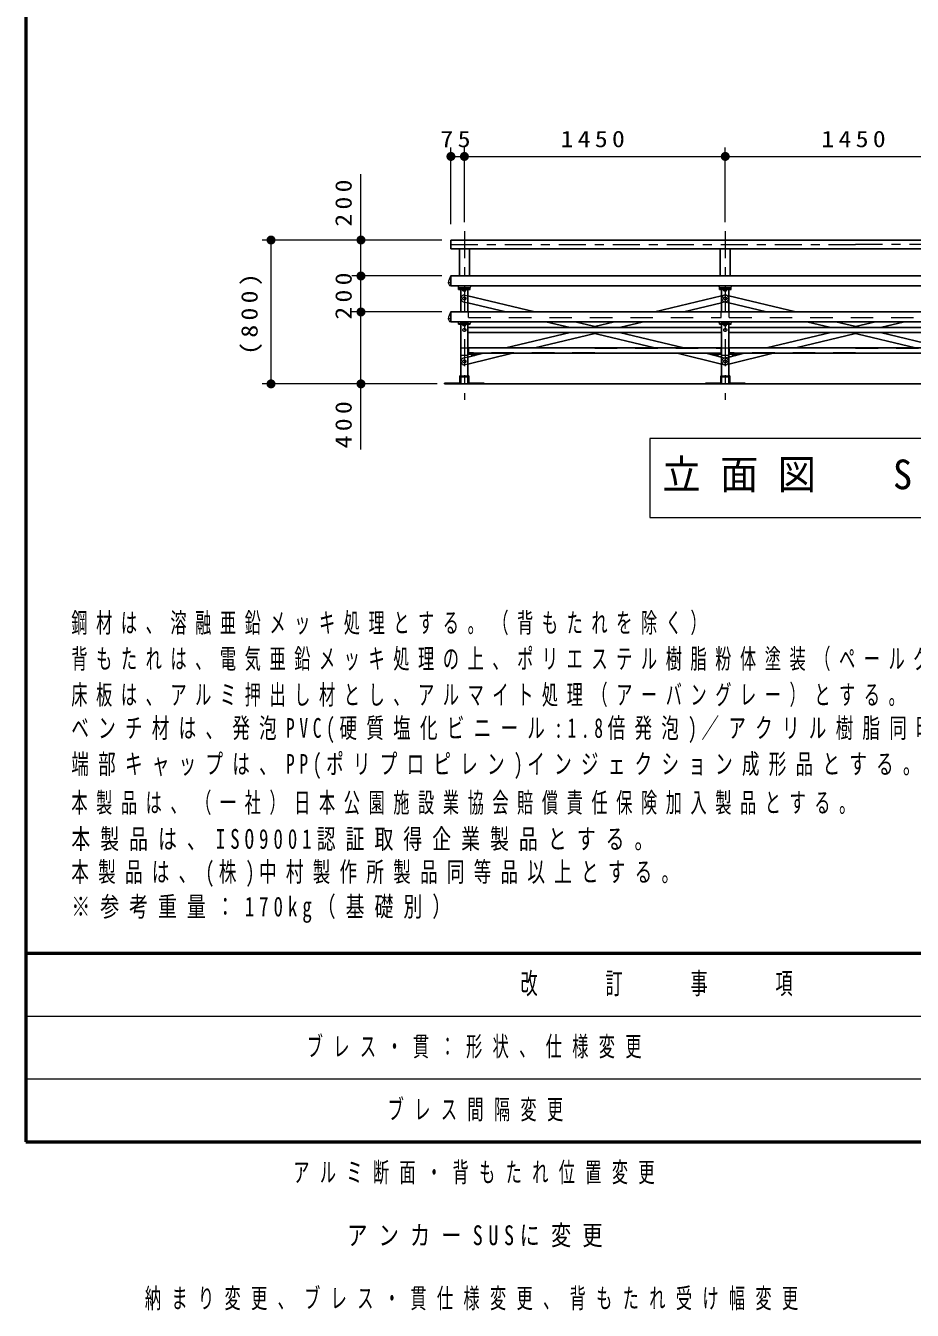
# Model space of a CAD drawing. Units: millimetres on the paper, scale 1:50. Extents: x -385 to 0, y -19 to 267.
# Drawn here: x -385 to -286.4, y -18.7 to 124.1 of the extents above; entities that cross this region are included whole.
import ezdxf

# ---------------------------------------------------------------- set-up
doc = ezdxf.new("R2010")
doc.units = ezdxf.units.MM
doc.linetypes.add('USER1', pattern=[4.5, 2.5, -2])
doc.linetypes.add('USER2', pattern=[6, 3, -1, 1, -1])
doc.layers.add('LY_1', color=7, linetype='Continuous', lineweight=13)
doc.layers.add('LY_2', color=7, linetype='Continuous', lineweight=13)
doc.styles.add('ＭＳ ゴシック', font='')
doc.styles.get('ＭＳ ゴシック').set_extended_font_data('MS Gothic')

# ---------------------------------------------------------------- blocks, each defined once
blk = doc.blocks.new('filled_dot')
at = {"color": 0, "linetype": 'Continuous', "lineweight": -2, "const_width": 1.25}
blk.add_lwpolyline([(-0.625, 0, 1), (0.625, 0, 1)], format="xyb", close=True, dxfattribs=at)

msp = doc.modelspace()

# ---------------------------------------------------------------- linework, layer by layer
at = {"layer": 'LY_1'}
for p, q in [((-337.725, 102.062), (-337.725, 110.594)), ((-336.225, 102.271), (-336.225, 110.594)), ((-307.225, 102.271), (-307.225, 110.594)), ((-337.725, 109.594), (-336.225, 109.594)), ((-336.225, 109.594), (-307.225, 109.594)), ((-307.225, 109.594), (-278.225, 109.594)), ((-347.725, 96.299), (-347.725, 107.641)), ((-338.725, 100.299), (-358.725, 100.299)), ((-357.725, 84.299), (-357.725, 100.299)), ((-338.725, 100.299), (-348.725, 100.299)), ((-338.725, 96.299), (-348.725, 96.299)), ((-347.725, 92.299), (-347.725, 96.299)), ((-337.741, 96.299), (-337.725, 96.299)), ((-338.025, 95.539), (-337.876, 95.241)), ((-337.725, 95.531), (-337.983, 95.531)), ((-337.725, 95.219), (-337.84, 95.219)), ((-338.725, 92.299), (-348.725, 92.299)), ((-347.725, 76.989), (-347.725, 92.299)), ((-338.025, 91.539), (-337.876, 91.241)), ((-337.725, 91.531), (-337.983, 91.531)), ((-337.741, 92.299), (-337.725, 92.299)), ((-337.725, 91.219), (-337.84, 91.219)), ((-336.925, 91.219), (-336.925, 91.139)), ((-336.875, 90.929), (-336.875, 91.026)), ((-336.875, 91.019), (-335.575, 91.019)), ((-336.875, 90.929), (-335.575, 90.929)), ((-336.805, 91.019), (-335.645, 91.019)), ((-336.405, 90.897), (-336.405, 90.929)), ((-336.405, 90.897), (-336.045, 90.897)), ((-336.383, 90.787), (-336.383, 90.897)), ((-336.383, 90.787), (-336.067, 90.787)), ((-336.304, 90.787), (-336.304, 90.897)), ((-336.146, 90.787), (-336.146, 90.897)), ((-336.067, 90.787), (-336.067, 90.897)), ((-336.045, 90.897), (-336.045, 90.929)), ((-335.575, 90.929), (-335.575, 91.026)), ((-335.525, 91.219), (-335.525, 91.139)), ((-307.925, 91.219), (-307.925, 91.139)), ((-307.875, 90.929), (-307.875, 91.026)), ((-307.875, 91.019), (-306.575, 91.019)), ((-307.875, 90.929), (-306.575, 90.929)), ((-307.805, 91.019), (-306.645, 91.019)), ((-307.405, 90.897), (-307.405, 90.929)), ((-307.405, 90.897), (-307.045, 90.897)), ((-307.383, 90.787), (-307.383, 90.897)), ((-307.383, 90.787), (-307.067, 90.787)), ((-307.304, 90.787), (-307.304, 90.897)), ((-307.146, 90.787), (-307.146, 90.897)), ((-307.067, 90.787), (-307.067, 90.897)), ((-307.045, 90.897), (-307.045, 90.929)), ((-306.575, 90.929), (-306.575, 91.026)), ((-306.525, 91.219), (-306.525, 91.139)), ((-335.435, 87.609), (-335.435, 87.579)), ((-335.435, 87.609), (-335.015, 87.609)), ((-335.435, 87.579), (-335.015, 87.579)), ((-335.015, 87.579), (-335.015, 87.609)), ((-308.435, 87.579), (-308.435, 87.609)), ((-308.015, 87.609), (-308.435, 87.609)), ((-308.015, 87.579), (-308.435, 87.579)), ((-308.015, 87.609), (-308.015, 87.579)), ((-306.435, 87.609), (-306.435, 87.579)), ((-306.435, 87.609), (-306.015, 87.609)), ((-306.435, 87.579), (-306.015, 87.579)), ((-306.015, 87.579), (-306.015, 87.609)), ((-339.241, 84.299), (-358.725, 84.299)), ((-339.241, 84.299), (-348.725, 84.299)), ((-315.625, 78.235), (-315.625, 69.435)), ((-267.825, 78.235), (-315.625, 78.235)), ((-315.625, 69.435), (-267.825, 69.435))]:
    msp.add_line(p, q, dxfattribs=at)
at = {"layer": 'LY_1', "lineweight": 25}
for p, q in [((-337.725, 100.299), (-337.725, 99.327)), ((-337.725, 100.299), (-292.725, 100.299)), ((-247.725, 100.299), (-292.725, 100.299)), ((-337.725, 99.327), (-292.725, 99.327)), ((-336.775, 99.327), (-336.775, 96.299)), ((-335.675, 99.327), (-335.675, 96.299)), ((-307.775, 99.327), (-307.775, 96.299)), ((-306.675, 99.327), (-306.675, 96.299)), ((-247.725, 99.327), (-292.725, 99.327)), ((-336.625, 94.809), (-336.625, 92.299)), ((-335.825, 94.809), (-335.825, 92.299)), ((-307.625, 94.809), (-307.625, 92.299)), ((-306.825, 94.809), (-306.825, 92.299)), ((-335.825, 94.094), (-328.391, 92.299)), ((-335.825, 93.312), (-331.63, 92.299)), ((-307.625, 94.094), (-315.059, 92.299)), ((-307.625, 93.312), (-311.82, 92.299)), ((-306.825, 94.094), (-299.391, 92.299)), ((-306.825, 93.312), (-302.63, 92.299)), ((-336.695, 91.019), (-335.755, 91.019)), ((-336.635, 91.019), (-335.815, 91.019)), ((-336.625, 90.929), (-336.625, 84.299)), ((-335.825, 90.929), (-335.825, 84.299)), ((-324.471, 90.027), (-331.63, 88.299)), ((-327.156, 91.219), (-324.471, 90.571)), ((-323.917, 91.219), (-321.232, 90.571)), ((-322.217, 90.027), (-315.058, 88.299)), ((-319.533, 91.219), (-321.725, 90.69)), ((-316.294, 91.219), (-318.978, 90.571)), ((-318.978, 90.027), (-311.819, 88.299)), ((-307.695, 91.019), (-306.755, 91.019)), ((-307.635, 91.019), (-306.815, 91.019)), ((-307.625, 90.929), (-307.625, 84.299)), ((-306.825, 90.929), (-306.825, 84.299)), ((-295.471, 90.027), (-302.63, 88.299)), ((-298.156, 91.219), (-295.471, 90.571)), ((-294.917, 91.219), (-292.232, 90.571)), ((-293.217, 90.027), (-286.058, 88.299)), ((-290.533, 91.219), (-292.725, 90.69)), ((-287.294, 91.219), (-289.978, 90.571)), ((-289.978, 90.027), (-282.819, 88.299)), ((-321.725, 89.908), (-328.391, 88.299)), ((-292.725, 89.908), (-299.391, 88.299)), ((-330.877, 87.699), (-335.825, 86.505)), ((-334.116, 87.699), (-335.825, 87.287)), ((-335.395, 87.451), (-335.395, 87.579)), ((-335.055, 87.451), (-335.395, 87.451)), ((-335.225, 87.579), (-335.225, 87.451)), ((-335.055, 87.451), (-335.055, 87.579)), ((-312.573, 87.699), (-307.625, 86.505)), ((-309.334, 87.699), (-307.625, 87.287)), ((-308.395, 87.451), (-308.395, 87.579)), ((-308.395, 87.451), (-308.055, 87.451)), ((-308.225, 87.579), (-308.225, 87.451)), ((-308.055, 87.451), (-308.055, 87.579)), ((-301.877, 87.699), (-306.825, 86.505)), ((-305.116, 87.699), (-306.825, 87.287)), ((-306.395, 87.451), (-306.395, 87.579)), ((-306.055, 87.451), (-306.395, 87.451)), ((-306.225, 87.579), (-306.225, 87.451)), ((-306.055, 87.451), (-306.055, 87.579)), ((-338.425, 84.389), (-338.425, 84.299)), ((-338.425, 84.389), (-336.725, 84.389)), ((-338.425, 84.299), (-336.225, 84.299)), ((-338.241, 84.299), (-247.209, 84.299)), ((-336.625, 85.189), (-336.725, 85.189)), ((-336.725, 84.389), (-336.725, 85.189)), ((-334.025, 84.299), (-336.225, 84.299)), ((-335.825, 85.189), (-335.725, 85.189)), ((-335.725, 84.389), (-335.725, 85.189)), ((-334.025, 84.389), (-335.725, 84.389)), ((-334.025, 84.389), (-334.025, 84.299)), ((-309.425, 84.389), (-309.425, 84.299)), ((-309.425, 84.389), (-307.725, 84.389)), ((-309.425, 84.299), (-307.225, 84.299)), ((-307.625, 85.189), (-307.725, 85.189)), ((-307.725, 84.389), (-307.725, 85.189)), ((-305.025, 84.299), (-307.225, 84.299)), ((-306.825, 85.189), (-306.725, 85.189)), ((-306.725, 84.389), (-306.725, 85.189)), ((-305.025, 84.389), (-306.725, 84.389)), ((-305.025, 84.389), (-305.025, 84.299))]:
    msp.add_line(p, q, dxfattribs=at)
at = {"layer": 'LY_1', "linetype": 'USER2'}
for p, q in [((-336.225, 101.271), (-336.225, 82.525)), ((-307.225, 101.271), (-307.225, 82.525)), ((-337.725, 99.813), (-292.725, 99.813)), ((-247.725, 99.813), (-292.725, 99.813))]:
    msp.add_line(p, q, dxfattribs=at)
at = {"layer": 'LY_1', "color": 4, "lineweight": 25}
for p, q in [((-337.725, 95.219), (-337.725, 96.299)), ((-291.725, 96.299), (-337.725, 96.299)), ((-291.725, 96.299), (-247.725, 96.299)), ((-291.725, 95.219), (-337.725, 95.219)), ((-291.725, 95.219), (-247.725, 95.219)), ((-337.725, 91.219), (-337.725, 92.299)), ((-291.725, 92.299), (-337.725, 92.299)), ((-291.725, 92.299), (-247.725, 92.299)), ((-291.725, 91.219), (-337.725, 91.219)), ((-291.725, 91.219), (-247.725, 91.219)), ((-334.825, 87.609), (-335.825, 87.609)), ((-334.825, 87.699), (-334.825, 87.609)), ((-308.625, 87.699), (-308.625, 87.609)), ((-308.625, 87.609), (-307.625, 87.609)), ((-305.825, 87.609), (-306.825, 87.609)), ((-305.825, 87.699), (-305.825, 87.609))]:
    msp.add_line(p, q, dxfattribs=at)
at = {"layer": 'LY_1', "color": 2}
for p, q in [((-336.925, 95.219), (-336.925, 95.139)), ((-336.875, 94.809), (-336.875, 95.019)), ((-336.875, 95.019), (-335.575, 95.019)), ((-336.875, 94.899), (-335.575, 94.899)), ((-336.875, 94.809), (-335.575, 94.809)), ((-336.405, 94.777), (-336.405, 94.809)), ((-336.405, 94.777), (-336.045, 94.777)), ((-336.383, 94.667), (-336.383, 94.777)), ((-336.383, 94.667), (-336.067, 94.667)), ((-336.304, 94.667), (-336.304, 94.777)), ((-336.146, 94.667), (-336.146, 94.777)), ((-336.067, 94.667), (-336.067, 94.777)), ((-336.045, 94.777), (-336.045, 94.809)), ((-335.575, 94.809), (-335.575, 95.019)), ((-335.525, 95.219), (-335.525, 95.139)), ((-307.925, 95.219), (-307.925, 95.139)), ((-307.875, 94.809), (-307.875, 95.019)), ((-307.875, 95.019), (-306.575, 95.019)), ((-307.875, 94.899), (-306.575, 94.899)), ((-307.875, 94.809), (-306.575, 94.809)), ((-307.405, 94.777), (-307.405, 94.809)), ((-307.405, 94.777), (-307.045, 94.777)), ((-307.383, 94.667), (-307.383, 94.777)), ((-307.383, 94.667), (-307.067, 94.667)), ((-307.304, 94.667), (-307.304, 94.777)), ((-307.146, 94.667), (-307.146, 94.777)), ((-307.067, 94.667), (-307.067, 94.777)), ((-307.045, 94.777), (-307.045, 94.809)), ((-306.575, 94.809), (-306.575, 95.019)), ((-306.525, 95.219), (-306.525, 95.139))]:
    msp.add_line(p, q, dxfattribs=at)
at = {"layer": 'LY_1', "color": 2, "lineweight": 25}
for p, q in [((-336.695, 94.899), (-335.755, 94.899)), ((-336.635, 94.899), (-335.815, 94.899)), ((-307.695, 94.899), (-306.755, 94.899)), ((-307.635, 94.899), (-306.815, 94.899))]:
    msp.add_line(p, q, dxfattribs=at)
at = {"layer": 'LY_1', "linetype": 'USER1'}
for p, q in [((-336.314, 93.43), (-335.825, 93.312)), ((-336.136, 94.169), (-335.825, 94.094)), ((-307.314, 94.169), (-307.625, 94.094)), ((-307.136, 93.43), (-307.625, 93.312)), ((-307.314, 93.43), (-306.825, 93.312)), ((-307.136, 94.169), (-306.825, 94.094)), ((-336.625, 88.299), (-335.825, 88.299)), ((-336.625, 87.499), (-335.825, 87.499)), ((-335.825, 87.287), (-336.314, 87.169)), ((-321.725, 88.259), (-335.775, 88.259)), ((-321.725, 87.739), (-335.775, 87.739)), ((-321.725, 88.259), (-307.675, 88.259)), ((-321.725, 87.739), (-307.675, 87.739)), ((-307.625, 88.299), (-306.825, 88.299)), ((-307.625, 87.499), (-306.825, 87.499)), ((-307.625, 87.287), (-307.136, 87.169)), ((-306.825, 87.287), (-307.314, 87.169)), ((-292.725, 88.259), (-306.775, 88.259)), ((-292.725, 87.739), (-306.775, 87.739)), ((-292.725, 88.259), (-278.675, 88.259)), ((-292.725, 87.739), (-278.675, 87.739)), ((-335.825, 86.505), (-336.136, 86.43)), ((-307.625, 86.505), (-307.314, 86.43)), ((-306.825, 86.505), (-307.136, 86.43)), ((-336.625, 85.189), (-335.825, 85.189)), ((-336.625, 85.099), (-335.825, 85.099)), ((-307.625, 85.189), (-306.825, 85.189)), ((-307.625, 85.099), (-306.825, 85.099))]:
    msp.add_line(p, q, dxfattribs=at)
at = {"layer": 'LY_1', "color": 2, "linetype": 'USER1'}
for p, q in [((-335.775, 91.699), (-335.775, 92.299)), ((-335.775, 91.699), (-307.675, 91.699)), ((-307.675, 91.699), (-307.675, 92.299)), ((-306.775, 91.699), (-306.775, 92.299)), ((-306.775, 91.699), (-278.675, 91.699)), ((-306.725, 92.299), (-278.725, 92.299))]:
    msp.add_line(p, q, dxfattribs=at)
at = {"layer": 'LY_1', "color": 190, "lineweight": 25}
for p, q in [((-335.825, 90.571), (-307.625, 90.571)), ((-335.825, 90.027), (-307.625, 90.027)), ((-306.825, 90.571), (-278.625, 90.571)), ((-306.825, 90.027), (-278.625, 90.027))]:
    msp.add_line(p, q, dxfattribs=at)
at = {"layer": 'LY_1', "color": 40, "lineweight": 25}
for p, q in [((-321.725, 87.699), (-335.825, 87.699)), ((-335.775, 88.239), (-335.775, 87.759)), ((-321.725, 88.299), (-335.715, 88.299)), ((-321.725, 88.299), (-307.735, 88.299)), ((-321.725, 87.699), (-307.625, 87.699)), ((-307.675, 88.239), (-307.675, 87.759)), ((-292.725, 87.699), (-306.825, 87.699)), ((-306.775, 88.239), (-306.775, 87.759)), ((-292.725, 88.299), (-306.715, 88.299)), ((-292.725, 88.299), (-278.735, 88.299)), ((-292.725, 87.699), (-278.625, 87.699))]:
    msp.add_line(p, q, dxfattribs=at)
at = {"layer": 'LY_1', "linetype": 'USER1'}
for centre in [(-336.225, 93.799), (-307.225, 93.799), (-307.225, 93.799), (-336.225, 86.799), (-307.225, 86.799), (-307.225, 86.799)]:
    msp.add_circle(centre, 0.17, dxfattribs=at)
at = {"layer": 'LY_1', "color": 190, "linetype": 'USER1'}
for centre in [(-336.225, 90.299), (-307.225, 90.299)]:
    msp.add_circle(centre, 0.17, dxfattribs=at)
at = {"layer": 'LY_1'}
for centre, radius, start, end in [((-335.656, 95.153), 2.4, 152.05656, 170.74718), ((-337.741, 96.259), 0.04, 90, 152.05656), ((-337.84, 95.259), 0.04, 206.56479, 270), ((-335.656, 91.153), 2.4, 152.05656, 170.74718), ((-337.741, 92.259), 0.04, 90, 152.05656), ((-337.84, 91.259), 0.04, 206.56479, 270), ((-336.805, 91.139), 0.12, 179.99999, 270), ((-335.645, 91.139), 0.12, 270, 0), ((-307.805, 91.139), 0.12, 179.99999, 270), ((-306.645, 91.139), 0.12, 270, 0)]:
    msp.add_arc(centre, radius, start, end, dxfattribs=at)
at = {"layer": 'LY_1', "color": 2}
for centre, start, end in [((-336.805, 95.139), 179.99999, 270), ((-335.645, 95.139), 270, 0), ((-307.805, 95.139), 179.99999, 270), ((-306.645, 95.139), 270, 0)]:
    msp.add_arc(centre, 0.12, start, end, dxfattribs=at)
at = {"layer": 'LY_1', "linetype": 'USER1'}
for centre, start, end in [((-336.225, 93.799), 76.42958, 256.42958), ((-307.225, 93.799), 76.42958, 256.42958), ((-307.225, 93.799), 283.57042, 103.57042), ((-336.225, 86.799), 103.57042, 283.57042), ((-307.225, 86.799), 103.57042, 283.57042), ((-307.225, 86.799), 256.42958, 76.42958)]:
    msp.add_arc(centre, 0.38, start, end, dxfattribs=at)
at = {"layer": 'LY_1', "color": 40, "lineweight": 25}
for centre, start, end in [((-335.715, 88.239), 90, 180), ((-335.715, 87.759), 180, 270), ((-307.735, 88.239), 0, 90), ((-307.735, 87.759), 270, 0), ((-306.715, 88.239), 90, 180), ((-306.715, 87.759), 180, 270)]:
    msp.add_arc(centre, 0.06, start, end, dxfattribs=at)
at = {"layer": 'LY_2', "lineweight": 50}
for p, q in [((-385, 267), (-385, 0)), ((-385, 21), (0, 21)), ((-385, 0), (0, 0))]:
    msp.add_line(p, q, dxfattribs=at)
at = {"layer": 'LY_2'}
for p, q in [((-385, 14), (-243.5, 14)), ((-385, 7), (-243.5, 7))]:
    msp.add_line(p, q, dxfattribs=at)

# ---------------------------------------------------------------- block references
at = {"layer": 'LY_1', "xscale": 0.4, "yscale": 0.4}
for p in [(-337.725, 109.594), (-336.225, 109.594), (-307.225, 109.594)]:
    msp.add_blockref('filled_dot', p, dxfattribs=at)
for p, rotation in [((-336.225, 109.594), 180), ((-307.225, 109.594), 180), ((-357.725, 100.299), 270), ((-347.725, 100.299), 270), ((-347.725, 96.299), 270), ((-347.725, 96.299), 90), ((-347.725, 92.299), 270), ((-347.725, 92.299), 90), ((-357.725, 84.299), 90), ((-347.725, 84.299), 90)]:
    msp.add_blockref('filled_dot', p, dxfattribs=dict(at, rotation=rotation))

# ---------------------------------------------------------------- texts
at = {"layer": 'LY_1', "style": 'ＭＳ ゴシック'}
for s, insert, char_height, attachment_point in [('\\T1.34;\\W1.15;75', (-336.975, 110.594), 1.833, 8), ('\\T1.33;\\W1.15;1450', (-321.725, 110.594), 1.833, 8), ('\\T1.33;\\W1.15;1450', (-292.725, 110.594), 1.833, 8), ('\\T1.5;\\W0.95;立面図\u3000S=1/50', (-314.225, 73.835), 3.299, 4), ('\\T1.53;\\W0.6;鋼材は、溶融亜鉛メッキ処理とする。（背もたれを除く）', (-379.926, 56.354), 2.199, 7), ('\\T1.53;\\W0.6;背もたれは、電気亜鉛メッキ処理の上、ポリエステル樹脂粉体塗装（ペールグレー）仕上げとする。', (-379.926, 52.354), 2.199, 7), ('\\T1.53;\\W0.6;床板は、アルミ押出し材とし、アルマイト処理（アーバングレー）とする。', (-379.926, 48.354), 2.199, 7), ('\\T1.53;\\W0.65;ベンチ材は、発泡PVC(硬質塩化ビニール:1.8倍発泡)／アクリル樹脂同時押し出し成形品とする。', (-379.926, 44.354), 2.199, 7), ('\\T1.53;\\W0.65;端部キャップは、PP(ポリプロピレン)インジェクション成形品とする。', (-379.926, 40.354), 2.199, 7), ('\\T1.53;\\W0.6;本製品は、（一社）日本公園施設業協会賠償責任保険加入製品とする。', (-379.926, 36.354), 2.199, 7), ('\\T1.53;\\W0.7;本製品は、ISO9001認証取得企業製品とする。', (-379.926, 32.354), 2.199, 7), ('\\T1.53;\\W0.65;本製品は、(株)中村製作所製品同等品以上とする。', (-379.926, 28.354), 2.199, 7), ('\\T1.53;\\W0.7;※参考重量：170kg（基礎別）', (-379.926, 24.354), 2.199, 7), ('\\T1.64;\\W0.6;ブレス・貫：形状、仕様変更', (-353.75, 10.5), 2.199, 4), ('\\T1.64;\\W0.6;ブレス間隔変更', (-344.75, 3.5), 2.199, 4), ('\\T1.64;\\W0.6;アルミ断面・背もたれ位置変更', (-355.25, -3.5), 2.199, 4), ('\\T1.55;\\W0.75;アンカーSUSに変更', (-349.25, -10.5), 2.199, 4), ('\\T1.64;\\W0.6;納まり変更、ブレス・貫仕様変更、背もたれ受け幅変更', (-371.75, -17.5), 2.199, 4)]:
    msp.add_mtext(s, dxfattribs=dict(at, insert=insert, char_height=char_height, attachment_point=attachment_point))
at = {"layer": 'LY_1', "char_height": 1.833, "attachment_point": 8, "rotation": 90, "style": 'ＭＳ ゴシック'}
for s, insert in [('\\T1.33;\\W1.15;200', (-348.725, 104.641)), ('\\T1.33;\\W1.15;(800)', (-358.725, 92.299)), ('\\T1.33;\\W1.15;200', (-348.725, 94.299)), ('\\T1.33;\\W1.15;400', (-348.725, 79.989))]:
    msp.add_mtext(s, dxfattribs=dict(at, insert=insert))
at = {"layer": 'LY_2', "color": 4, "insert": (-314.25, 17.5), "char_height": 2.346, "attachment_point": 5, "style": 'ＭＳ ゴシック'}
msp.add_mtext('\\T1.64;\\W0.6;改\u3000\u3000訂\u3000\u3000事\u3000\u3000項', dxfattribs=at)

doc.saveas('drawing.dxf')
